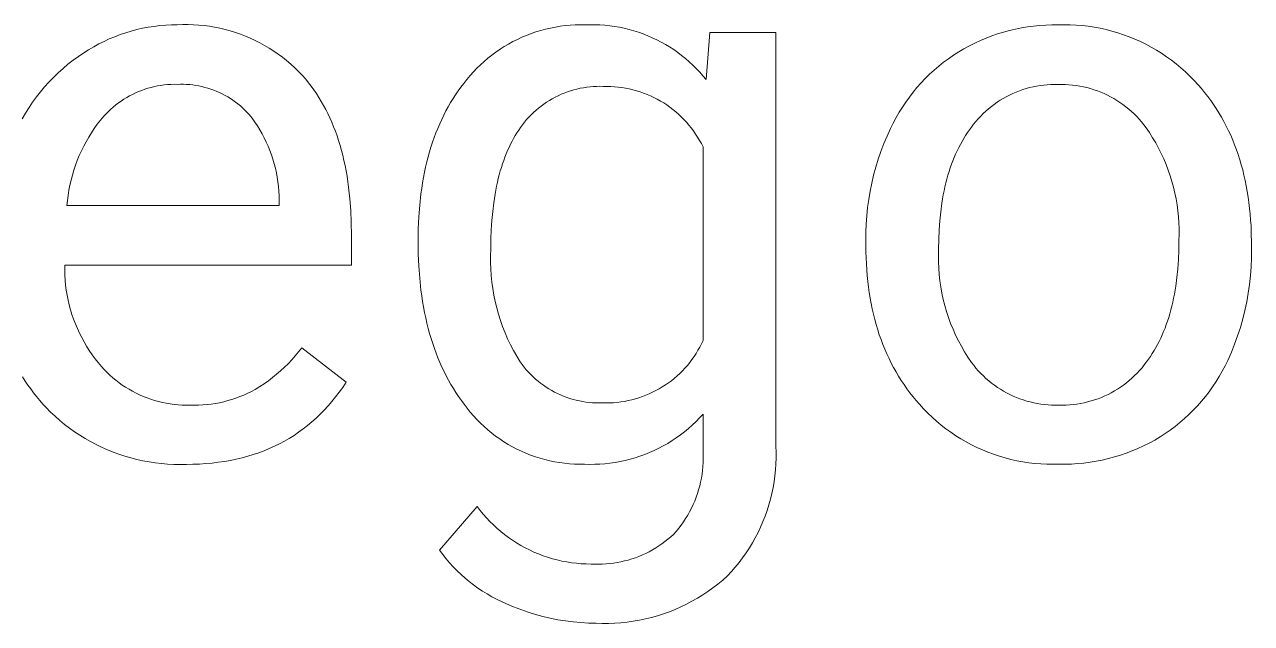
# Model space of a CAD drawing. Header units: millimetres. Extents: x 1287 to 5317, y -239 to 2577.
# Drawn here: x 4218.2 to 4300.4, y 68.2 to 108.3 of the extents above; entities that cross this region are included whole.
import ezdxf

# ---------------------------------------------------------------- set-up
doc = ezdxf.new("R2010")
doc.units = ezdxf.units.MM
doc.header["$MEASUREMENT"] = 0
doc.layers.add('Domyślny', color=7, linetype='Continuous', true_color=0x000000)

msp = doc.modelspace()

# ---------------------------------------------------------------- linework, layer by layer
at = {"layer": 'Domyślny', "color": 18, "lineweight": 15, "true_color": 0x000000}
for p, q in [((4224.627, 107.584), (4224.997, 107.709)), ((4224.997, 107.709), (4225.371, 107.821)), ((4225.371, 107.821), (4225.749, 107.92)), ((4225.749, 107.92), (4226.129, 108.006)), ((4226.129, 108.006), (4226.513, 108.079)), ((4226.513, 108.079), (4226.899, 108.139)), ((4226.899, 108.139), (4227.286, 108.185)), ((4227.286, 108.185), (4227.676, 108.218)), ((4227.676, 108.218), (4228.065, 108.237)), ((4228.065, 108.237), (4228.456, 108.243)), ((4228.456, 108.243), (4228.814, 108.257)), ((4228.814, 108.257), (4229.172, 108.258)), ((4229.172, 108.258), (4229.531, 108.248)), ((4229.531, 108.248), (4229.888, 108.225)), ((4229.888, 108.225), (4230.245, 108.19)), ((4230.245, 108.19), (4230.6, 108.144)), ((4230.6, 108.144), (4230.954, 108.085)), ((4230.954, 108.085), (4231.305, 108.014)), ((4231.305, 108.014), (4231.654, 107.932)), ((4231.654, 107.932), (4232, 107.837)), ((4232, 107.837), (4232.342, 107.732)), ((4232.342, 107.732), (4232.681, 107.614)), ((4251.845, 107.535), (4252.158, 107.654)), ((4252.158, 107.654), (4252.475, 107.763)), ((4252.475, 107.763), (4252.795, 107.861)), ((4252.795, 107.861), (4253.118, 107.947)), ((4253.118, 107.947), (4253.445, 108.023)), ((4253.445, 108.023), (4253.773, 108.088)), ((4253.773, 108.088), (4254.104, 108.141)), ((4254.104, 108.141), (4254.436, 108.184)), ((4254.436, 108.184), (4254.769, 108.214)), ((4254.769, 108.214), (4255.104, 108.234)), ((4255.104, 108.234), (4255.439, 108.242)), ((4255.439, 108.242), (4255.773, 108.239)), ((4255.773, 108.239), (4256.103, 108.249)), ((4256.103, 108.249), (4256.432, 108.248)), ((4256.432, 108.248), (4256.761, 108.235)), ((4256.761, 108.235), (4257.09, 108.212)), ((4257.09, 108.212), (4257.417, 108.177)), ((4257.417, 108.177), (4257.743, 108.132)), ((4257.743, 108.132), (4258.068, 108.075)), ((4258.068, 108.075), (4258.39, 108.008)), ((4258.39, 108.008), (4258.71, 107.93)), ((4258.71, 107.93), (4259.027, 107.841)), ((4259.027, 107.841), (4259.341, 107.741)), ((4259.341, 107.741), (4259.651, 107.631)), ((4263.866, 104.575), (4264.108, 107.716)), ((4264.108, 107.716), (4268.536, 107.716)), ((4268.536, 107.716), (4268.536, 80.042)), ((4283.389, 107.632), (4283.782, 107.753)), ((4283.782, 107.753), (4284.179, 107.861)), ((4284.179, 107.861), (4284.579, 107.956)), ((4284.579, 107.956), (4284.983, 108.037)), ((4284.983, 108.037), (4285.388, 108.105)), ((4285.388, 108.105), (4285.796, 108.159)), ((4285.796, 108.159), (4286.205, 108.2)), ((4286.205, 108.2), (4286.616, 108.227)), ((4286.616, 108.227), (4287.027, 108.24)), ((4287.027, 108.24), (4287.438, 108.239)), ((4287.438, 108.239), (4287.843, 108.247)), ((4287.843, 108.247), (4288.249, 108.241)), ((4288.249, 108.241), (4288.654, 108.222)), ((4288.654, 108.222), (4289.058, 108.189)), ((4289.058, 108.189), (4289.46, 108.142)), ((4289.46, 108.142), (4289.861, 108.082)), ((4289.861, 108.082), (4290.26, 108.008)), ((4290.26, 108.008), (4290.656, 107.92)), ((4290.656, 107.92), (4291.049, 107.819)), ((4291.049, 107.819), (4291.438, 107.705)), ((4291.438, 107.705), (4291.822, 107.578)), ((4222.854, 106.772), (4223.197, 106.959)), ((4223.197, 106.959), (4223.546, 107.133)), ((4223.546, 107.133), (4223.901, 107.296)), ((4223.901, 107.296), (4224.262, 107.446)), ((4224.262, 107.446), (4224.627, 107.584)), ((4232.681, 107.614), (4233.015, 107.485)), ((4233.015, 107.485), (4233.345, 107.345)), ((4233.345, 107.345), (4233.67, 107.194)), ((4233.67, 107.194), (4233.99, 107.032)), ((4233.99, 107.032), (4234.304, 106.86)), ((4234.304, 106.86), (4234.612, 106.676)), ((4250.351, 106.784), (4250.639, 106.954)), ((4250.639, 106.954), (4250.933, 107.114)), ((4250.933, 107.114), (4251.232, 107.265)), ((4251.232, 107.265), (4251.536, 107.405)), ((4251.536, 107.405), (4251.845, 107.535)), ((4259.651, 107.631), (4259.958, 107.51)), ((4259.958, 107.51), (4260.26, 107.38)), ((4260.26, 107.38), (4260.558, 107.239)), ((4260.558, 107.239), (4260.851, 107.088)), ((4260.851, 107.088), (4261.138, 106.927)), ((4261.138, 106.927), (4261.42, 106.757)), ((4281.136, 106.636), (4281.497, 106.833)), ((4281.497, 106.833), (4281.864, 107.018)), ((4281.864, 107.018), (4282.237, 107.191)), ((4282.237, 107.191), (4282.616, 107.35)), ((4282.616, 107.35), (4283, 107.498)), ((4283, 107.498), (4283.389, 107.632)), ((4291.822, 107.578), (4292.203, 107.437)), ((4292.203, 107.437), (4292.578, 107.284)), ((4292.578, 107.284), (4292.948, 107.119)), ((4292.948, 107.119), (4293.312, 106.94)), ((4293.312, 106.94), (4293.67, 106.75)), ((4221.476, 105.865), (4221.828, 106.121)), ((4221.828, 106.121), (4222.188, 106.364)), ((4222.188, 106.364), (4222.518, 106.574)), ((4222.518, 106.574), (4222.854, 106.772)), ((4234.612, 106.676), (4234.914, 106.483)), ((4234.914, 106.483), (4235.209, 106.279)), ((4235.209, 106.279), (4235.497, 106.066)), ((4235.497, 106.066), (4235.777, 105.843)), ((4249.005, 105.79), (4249.261, 106.007)), ((4249.261, 106.007), (4249.523, 106.215)), ((4249.523, 106.215), (4249.793, 106.414)), ((4249.793, 106.414), (4250.069, 106.603)), ((4250.069, 106.603), (4250.351, 106.784)), ((4261.42, 106.757), (4261.696, 106.578)), ((4261.696, 106.578), (4261.966, 106.389)), ((4261.966, 106.389), (4262.229, 106.191)), ((4262.229, 106.191), (4262.486, 105.985)), ((4280.1, 105.974), (4280.437, 106.206)), ((4280.437, 106.206), (4280.781, 106.427)), ((4280.781, 106.427), (4281.136, 106.636)), ((4293.67, 106.75), (4294.022, 106.547)), ((4294.022, 106.547), (4294.366, 106.333)), ((4294.366, 106.333), (4294.702, 106.107)), ((4294.702, 106.107), (4295.031, 105.87)), ((4220.477, 105.027), (4220.8, 105.318)), ((4220.8, 105.318), (4221.134, 105.598)), ((4221.134, 105.598), (4221.476, 105.865)), ((4235.777, 105.843), (4236.05, 105.61)), ((4236.05, 105.61), (4236.315, 105.369)), ((4236.315, 105.369), (4236.572, 105.119)), ((4248.285, 105.09), (4248.517, 105.332)), ((4248.517, 105.332), (4248.757, 105.565)), ((4248.757, 105.565), (4249.005, 105.79)), ((4262.486, 105.985), (4262.735, 105.77)), ((4262.735, 105.77), (4262.977, 105.546)), ((4262.977, 105.546), (4263.212, 105.315)), ((4263.212, 105.315), (4263.438, 105.076)), ((4278.837, 104.933), (4279.139, 105.209)), ((4279.139, 105.209), (4279.451, 105.475)), ((4279.451, 105.475), (4279.771, 105.73)), ((4279.771, 105.73), (4280.1, 105.974)), ((4295.031, 105.87), (4295.352, 105.622)), ((4295.352, 105.622), (4295.664, 105.363)), ((4295.664, 105.363), (4295.967, 105.094)), ((4219.571, 104.09), (4219.862, 104.413)), ((4219.862, 104.413), (4220.164, 104.725)), ((4220.164, 104.725), (4220.477, 105.027)), ((4236.572, 105.119), (4236.819, 104.86)), ((4236.819, 104.86), (4237.058, 104.593)), ((4237.058, 104.593), (4237.247, 104.362)), ((4237.247, 104.362), (4237.429, 104.125)), ((4247.641, 104.32), (4247.847, 104.584)), ((4247.847, 104.584), (4248.062, 104.841)), ((4248.062, 104.841), (4248.285, 105.09)), ((4263.438, 105.076), (4263.656, 104.829)), ((4263.656, 104.829), (4263.866, 104.575)), ((4277.99, 104.044), (4278.262, 104.35)), ((4278.262, 104.35), (4278.545, 104.646)), ((4278.545, 104.646), (4278.837, 104.933)), ((4295.967, 105.094), (4296.261, 104.814)), ((4296.261, 104.814), (4296.545, 104.525)), ((4296.545, 104.525), (4296.819, 104.226)), ((4219.023, 103.415), (4219.291, 103.757)), ((4219.291, 103.757), (4219.571, 104.09)), ((4225.46, 103.586), (4225.263, 103.484)), ((4225.66, 103.681), (4225.46, 103.586)), ((4225.863, 103.769), (4225.66, 103.681)), ((4226.069, 103.85), (4225.863, 103.769)), ((4226.278, 103.924), (4226.069, 103.85)), ((4226.489, 103.99), (4226.278, 103.924)), ((4226.702, 104.05), (4226.489, 103.99)), ((4226.917, 104.102), (4226.702, 104.05)), ((4227.134, 104.147), (4226.917, 104.102)), ((4227.353, 104.184), (4227.134, 104.147)), ((4227.572, 104.214), (4227.353, 104.184)), ((4227.792, 104.236), (4227.572, 104.214)), ((4228.013, 104.251), (4227.792, 104.236)), ((4228.234, 104.258), (4228.013, 104.251)), ((4228.456, 104.257), (4228.234, 104.258)), ((4228.663, 104.263), (4228.456, 104.257)), ((4228.871, 104.261), (4228.663, 104.263)), ((4229.079, 104.253), (4228.871, 104.261)), ((4229.286, 104.237), (4229.079, 104.253)), ((4229.492, 104.215), (4229.286, 104.237)), ((4229.698, 104.185), (4229.492, 104.215)), ((4229.903, 104.149), (4229.698, 104.185)), ((4230.106, 104.105), (4229.903, 104.149)), ((4230.307, 104.055), (4230.106, 104.105)), ((4230.507, 103.998), (4230.307, 104.055)), ((4230.704, 103.934), (4230.507, 103.998)), ((4230.9, 103.863), (4230.704, 103.934)), ((4231.093, 103.786), (4230.9, 103.863)), ((4231.283, 103.702), (4231.093, 103.786)), ((4231.47, 103.612), (4231.283, 103.702)), ((4231.654, 103.515), (4231.47, 103.612)), ((4237.429, 104.125), (4237.605, 103.882)), ((4237.605, 103.882), (4237.776, 103.633)), ((4237.776, 103.633), (4237.94, 103.378)), ((4246.923, 103.301), (4247.094, 103.564)), ((4247.094, 103.564), (4247.27, 103.821)), ((4247.27, 103.821), (4247.452, 104.074)), ((4247.452, 104.074), (4247.641, 104.32)), ((4254.162, 103.59), (4253.96, 103.498)), ((4254.368, 103.675), (4254.162, 103.59)), ((4254.576, 103.752), (4254.368, 103.675)), ((4254.787, 103.823), (4254.576, 103.752)), ((4255.001, 103.886), (4254.787, 103.823)), ((4255.216, 103.942), (4255.001, 103.886)), ((4255.433, 103.991), (4255.216, 103.942)), ((4255.652, 104.032), (4255.433, 103.991)), ((4255.872, 104.066), (4255.652, 104.032)), ((4256.092, 104.092), (4255.872, 104.066)), ((4256.314, 104.11), (4256.092, 104.092)), ((4256.536, 104.121), (4256.314, 104.11)), ((4256.759, 104.124), (4256.536, 104.121)), ((4256.981, 104.119), (4256.759, 104.124)), ((4257.232, 104.122), (4256.981, 104.119)), ((4257.482, 104.116), (4257.232, 104.122)), ((4257.732, 104.101), (4257.482, 104.116)), ((4257.981, 104.078), (4257.732, 104.101)), ((4258.229, 104.046), (4257.981, 104.078)), ((4258.476, 104.005), (4258.229, 104.046)), ((4258.722, 103.956), (4258.476, 104.005)), ((4258.965, 103.898), (4258.722, 103.956)), ((4259.207, 103.832), (4258.965, 103.898)), ((4259.446, 103.758), (4259.207, 103.832)), ((4259.682, 103.675), (4259.446, 103.758)), ((4259.916, 103.584), (4259.682, 103.675)), ((4260.145, 103.485), (4259.916, 103.584)), ((4277.478, 103.405), (4277.728, 103.729)), ((4277.728, 103.729), (4277.99, 104.044)), ((4284.186, 103.541), (4283.972, 103.431)), ((4284.403, 103.643), (4284.186, 103.541)), ((4284.624, 103.738), (4284.403, 103.643)), ((4284.847, 103.825), (4284.624, 103.738)), ((4285.074, 103.904), (4284.847, 103.825)), ((4285.303, 103.976), (4285.074, 103.904)), ((4285.535, 104.039), (4285.303, 103.976)), ((4285.768, 104.095), (4285.535, 104.039)), ((4286.004, 104.142), (4285.768, 104.095)), ((4286.241, 104.181), (4286.004, 104.142)), ((4286.479, 104.212), (4286.241, 104.181)), ((4286.718, 104.235), (4286.479, 104.212)), ((4286.958, 104.249), (4286.718, 104.235)), ((4287.198, 104.255), (4286.958, 104.249)), ((4287.438, 104.253), (4287.198, 104.255)), ((4287.682, 104.255), (4287.438, 104.253)), ((4287.926, 104.249), (4287.682, 104.255)), ((4288.169, 104.235), (4287.926, 104.249)), ((4288.412, 104.212), (4288.169, 104.235)), ((4288.654, 104.18), (4288.412, 104.212)), ((4288.895, 104.141), (4288.654, 104.18)), ((4289.134, 104.093), (4288.895, 104.141)), ((4289.371, 104.037), (4289.134, 104.093)), ((4289.606, 103.972), (4289.371, 104.037)), ((4289.839, 103.9), (4289.606, 103.972)), ((4290.069, 103.819), (4289.839, 103.9)), ((4290.297, 103.731), (4290.069, 103.819)), ((4290.521, 103.635), (4290.297, 103.731)), ((4290.741, 103.531), (4290.521, 103.635)), ((4290.958, 103.419), (4290.741, 103.531)), ((4296.819, 104.226), (4297.039, 103.973)), ((4297.039, 103.973), (4297.253, 103.715)), ((4297.253, 103.715), (4297.459, 103.452)), ((4218.524, 102.703), (4218.767, 103.063)), ((4218.767, 103.063), (4219.023, 103.415)), ((4224.167, 102.738), (4224, 102.593)), ((4224.338, 102.878), (4224.167, 102.738)), ((4224.515, 103.012), (4224.338, 102.878)), ((4224.696, 103.14), (4224.515, 103.012)), ((4224.881, 103.261), (4224.696, 103.14)), ((4225.07, 103.376), (4224.881, 103.261)), ((4225.263, 103.484), (4225.07, 103.376)), ((4231.834, 103.412), (4231.654, 103.515)), ((4232.011, 103.304), (4231.834, 103.412)), ((4232.184, 103.189), (4232.011, 103.304)), ((4232.354, 103.068), (4232.184, 103.189)), ((4232.519, 102.942), (4232.354, 103.068)), ((4232.679, 102.81), (4232.519, 102.942)), ((4232.835, 102.673), (4232.679, 102.81)), ((4237.94, 103.378), (4238.098, 103.117)), ((4238.098, 103.117), (4238.251, 102.85)), ((4238.251, 102.85), (4238.397, 102.576)), ((4246.448, 102.481), (4246.601, 102.76)), ((4246.601, 102.76), (4246.759, 103.033)), ((4246.759, 103.033), (4246.923, 103.301)), ((4252.821, 102.805), (4252.647, 102.667)), ((4253.001, 102.936), (4252.821, 102.805)), ((4253.185, 103.062), (4253.001, 102.936)), ((4253.373, 103.181), (4253.185, 103.062)), ((4253.565, 103.293), (4253.373, 103.181)), ((4253.76, 103.399), (4253.565, 103.293)), ((4253.96, 103.498), (4253.76, 103.399)), ((4260.372, 103.379), (4260.145, 103.485)), ((4260.594, 103.264), (4260.372, 103.379)), ((4260.813, 103.142), (4260.594, 103.264)), ((4261.027, 103.012), (4260.813, 103.142)), ((4261.236, 102.875), (4261.027, 103.012)), ((4261.441, 102.73), (4261.236, 102.875)), ((4261.64, 102.579), (4261.441, 102.73)), ((4276.794, 102.385), (4277.01, 102.733)), ((4277.01, 102.733), (4277.238, 103.073)), ((4277.238, 103.073), (4277.478, 103.405)), ((4282.969, 102.774), (4282.782, 102.623)), ((4283.16, 102.919), (4282.969, 102.774)), ((4283.356, 103.058), (4283.16, 102.919)), ((4283.557, 103.189), (4283.356, 103.058)), ((4283.763, 103.313), (4283.557, 103.189)), ((4283.972, 103.431), (4283.763, 103.313)), ((4291.171, 103.3), (4290.958, 103.419)), ((4291.38, 103.174), (4291.171, 103.3)), ((4291.584, 103.041), (4291.38, 103.174)), ((4291.784, 102.901), (4291.584, 103.041)), ((4291.978, 102.754), (4291.784, 102.901)), ((4292.168, 102.6), (4291.978, 102.754)), ((4297.459, 103.452), (4297.658, 103.183)), ((4297.658, 103.183), (4297.85, 102.909)), ((4297.85, 102.909), (4298.035, 102.63)), ((4218.075, 101.958), (4218.293, 102.334)), ((4218.293, 102.334), (4218.524, 102.703)), ((4223.53, 102.123), (4223.31, 101.856)), ((4223.682, 102.285), (4223.53, 102.123)), ((4223.838, 102.442), (4223.682, 102.285)), ((4224, 102.593), (4223.838, 102.442)), ((4232.986, 102.531), (4232.835, 102.673)), ((4233.133, 102.383), (4232.986, 102.531)), ((4233.274, 102.231), (4233.133, 102.383)), ((4233.462, 101.985), (4233.274, 102.231)), ((4233.642, 101.734), (4233.462, 101.985)), ((4238.397, 102.576), (4238.538, 102.297)), ((4238.538, 102.297), (4238.672, 102.011)), ((4238.672, 102.011), (4238.801, 101.72)), ((4246.027, 101.612), (4246.161, 101.907)), ((4246.161, 101.907), (4246.302, 102.196)), ((4246.302, 102.196), (4246.448, 102.481)), ((4251.849, 101.894), (4251.706, 101.723)), ((4251.998, 102.059), (4251.849, 101.894)), ((4252.152, 102.219), (4251.998, 102.059)), ((4252.312, 102.374), (4252.152, 102.219)), ((4252.477, 102.524), (4252.312, 102.374)), ((4252.647, 102.667), (4252.477, 102.524)), ((4261.834, 102.421), (4261.64, 102.579)), ((4262.023, 102.256), (4261.834, 102.421)), ((4262.205, 102.085), (4262.023, 102.256)), ((4262.382, 101.907), (4262.205, 102.085)), ((4262.552, 101.723), (4262.382, 101.907)), ((4276.398, 101.669), (4276.59, 102.03)), ((4276.59, 102.03), (4276.794, 102.385)), ((4282.093, 101.955), (4281.936, 101.773)), ((4282.257, 102.13), (4282.093, 101.955)), ((4282.426, 102.301), (4282.257, 102.13)), ((4282.601, 102.465), (4282.426, 102.301)), ((4282.782, 102.623), (4282.601, 102.465)), ((4292.352, 102.44), (4292.168, 102.6)), ((4292.53, 102.273), (4292.352, 102.44)), ((4292.702, 102.101), (4292.53, 102.273)), ((4292.869, 101.922), (4292.702, 102.101)), ((4293.029, 101.738), (4292.869, 101.922)), ((4298.035, 102.63), (4298.214, 102.345)), ((4298.214, 102.345), (4298.385, 102.055)), ((4298.385, 102.055), (4298.549, 101.76)), ((4222.897, 101.3), (4222.704, 101.012)), ((4223.099, 101.581), (4222.897, 101.3)), ((4223.31, 101.856), (4223.099, 101.581)), ((4233.814, 101.477), (4233.642, 101.734)), ((4233.977, 101.214), (4233.814, 101.477)), ((4234.13, 100.945), (4233.977, 101.214)), ((4238.801, 101.72), (4238.923, 101.422)), ((4238.923, 101.422), (4239.04, 101.118)), ((4239.04, 101.118), (4239.15, 100.808)), ((4245.776, 101.006), (4245.898, 101.312)), ((4245.898, 101.312), (4246.027, 101.612)), ((4251.317, 101.194), (4251.2, 101.015)), ((4251.439, 101.368), (4251.317, 101.194)), ((4251.569, 101.548), (4251.439, 101.368)), ((4251.706, 101.723), (4251.569, 101.548)), ((4262.716, 101.534), (4262.552, 101.723)), ((4262.873, 101.339), (4262.716, 101.534)), ((4263.023, 101.139), (4262.873, 101.339)), ((4263.166, 100.933), (4263.023, 101.139)), ((4275.987, 100.798), (4276.218, 101.301)), ((4276.218, 101.301), (4276.398, 101.669)), ((4281.505, 101.214), (4281.374, 101.028)), ((4281.64, 101.395), (4281.505, 101.214)), ((4281.785, 101.586), (4281.64, 101.395)), ((4281.936, 101.773), (4281.785, 101.586)), ((4293.183, 101.549), (4293.029, 101.738)), ((4293.33, 101.354), (4293.183, 101.549)), ((4293.556, 101.023), (4293.33, 101.354)), ((4298.549, 101.76), (4298.705, 101.46)), ((4298.705, 101.46), (4298.855, 101.155)), ((4298.855, 101.155), (4298.998, 100.845)), ((4222.348, 100.418), (4222.185, 100.112)), ((4222.521, 100.718), (4222.348, 100.418)), ((4222.704, 101.012), (4222.521, 100.718)), ((4234.275, 100.672), (4234.13, 100.945)), ((4234.411, 100.394), (4234.275, 100.672)), ((4234.537, 100.112), (4234.411, 100.394)), ((4239.15, 100.808), (4239.255, 100.491)), ((4239.255, 100.491), (4239.353, 100.169)), ((4245.444, 100.057), (4245.549, 100.379)), ((4245.549, 100.379), (4245.659, 100.695)), ((4245.659, 100.695), (4245.776, 101.006)), ((4250.767, 100.246), (4250.668, 100.041)), ((4250.869, 100.446), (4250.767, 100.246)), ((4250.976, 100.641), (4250.869, 100.446)), ((4251.086, 100.831), (4250.976, 100.641)), ((4251.2, 101.015), (4251.086, 100.831)), ((4263.302, 100.723), (4263.166, 100.933)), ((4263.43, 100.508), (4263.302, 100.723)), ((4263.551, 100.289), (4263.43, 100.508)), ((4263.665, 100.066), (4263.551, 100.289)), ((4275.573, 99.771), (4275.771, 100.288)), ((4275.771, 100.288), (4275.987, 100.798)), ((4281.008, 100.441), (4280.894, 100.236)), ((4281.126, 100.642), (4281.008, 100.441)), ((4281.248, 100.837), (4281.126, 100.642)), ((4281.374, 101.028), (4281.248, 100.837)), ((4293.771, 100.685), (4293.556, 101.023)), ((4293.974, 100.34), (4293.771, 100.685)), ((4294.166, 99.988), (4293.974, 100.34)), ((4298.998, 100.845), (4299.134, 100.529)), ((4299.134, 100.529), (4299.263, 100.208)), ((4221.889, 99.486), (4221.757, 99.166)), ((4222.032, 99.802), (4221.889, 99.486)), ((4222.185, 100.112), (4222.032, 99.802)), ((4234.653, 99.825), (4234.537, 100.112)), ((4234.76, 99.535), (4234.653, 99.825)), ((4234.857, 99.241), (4234.76, 99.535)), ((4239.353, 100.169), (4239.446, 99.84)), ((4239.446, 99.84), (4239.533, 99.506)), ((4239.533, 99.506), (4239.613, 99.164)), ((4245.253, 99.398), (4245.346, 99.73)), ((4245.346, 99.73), (4245.444, 100.057)), ((4250.482, 99.615), (4250.395, 99.394)), ((4250.573, 99.831), (4250.482, 99.615)), ((4250.668, 100.041), (4250.573, 99.831)), ((4263.665, 87.115), (4263.665, 100.066)), ((4275.393, 99.248), (4275.573, 99.771)), ((4280.578, 99.592), (4280.482, 99.368)), ((4280.679, 99.812), (4280.578, 99.592)), ((4280.784, 100.026), (4280.679, 99.812)), ((4280.894, 100.236), (4280.784, 100.026)), ((4294.346, 99.63), (4294.166, 99.988)), ((4294.514, 99.266), (4294.346, 99.63)), ((4299.263, 100.208), (4299.385, 99.882)), ((4299.385, 99.882), (4299.5, 99.551)), ((4299.5, 99.551), (4299.608, 99.215)), ((4221.635, 98.841), (4221.525, 98.513)), ((4221.757, 99.166), (4221.635, 98.841)), ((4234.944, 98.945), (4234.857, 99.241)), ((4235.021, 98.645), (4234.944, 98.945)), ((4235.088, 98.343), (4235.021, 98.645)), ((4239.613, 99.164), (4239.688, 98.817)), ((4239.688, 98.817), (4239.757, 98.464)), ((4245.011, 98.369), (4245.086, 98.717)), ((4245.086, 98.717), (4245.166, 99.06)), ((4245.166, 99.06), (4245.253, 99.398)), ((4250.156, 98.7), (4250.085, 98.458)), ((4250.232, 98.936), (4250.156, 98.7)), ((4250.312, 99.168), (4250.232, 98.936)), ((4250.395, 99.394), (4250.312, 99.168)), ((4275.084, 98.184), (4275.229, 98.719)), ((4275.229, 98.719), (4275.393, 99.248)), ((4280.217, 98.667), (4280.138, 98.423)), ((4280.301, 98.905), (4280.217, 98.667)), ((4280.389, 99.139), (4280.301, 98.905)), ((4280.482, 99.368), (4280.389, 99.139)), ((4294.67, 98.897), (4294.514, 99.266)), ((4294.814, 98.523), (4294.67, 98.897)), ((4299.608, 99.215), (4299.708, 98.873)), ((4299.708, 98.873), (4299.802, 98.527)), ((4221.336, 97.846), (4221.259, 97.508)), ((4221.425, 98.181), (4221.336, 97.846)), ((4221.525, 98.513), (4221.425, 98.181)), ((4235.145, 98.039), (4235.088, 98.343)), ((4235.191, 97.733), (4235.145, 98.039)), ((4239.757, 98.464), (4239.82, 98.104)), ((4239.82, 98.104), (4239.876, 97.738)), ((4244.879, 97.656), (4244.942, 98.015)), ((4244.942, 98.015), (4245.011, 98.369)), ((4249.952, 97.959), (4249.892, 97.702)), ((4250.016, 98.211), (4249.952, 97.959)), ((4250.085, 98.458), (4250.016, 98.211)), ((4274.956, 97.646), (4275.084, 98.184)), ((4279.991, 97.922), (4279.924, 97.664)), ((4280.062, 98.175), (4279.991, 97.922)), ((4280.138, 98.423), (4280.062, 98.175)), ((4294.945, 98.144), (4294.814, 98.523)), ((4295.064, 97.761), (4294.945, 98.144)), ((4299.802, 98.527), (4299.889, 98.175)), ((4299.889, 98.175), (4299.969, 97.818)), ((4299.969, 97.818), (4300.042, 97.456)), ((4221.192, 97.168), (4221.137, 96.826)), ((4221.259, 97.508), (4221.192, 97.168)), ((4235.227, 97.426), (4235.191, 97.733)), ((4235.253, 97.118), (4235.227, 97.426)), ((4235.268, 96.809), (4235.253, 97.118)), ((4239.876, 97.738), (4239.927, 97.366)), ((4239.927, 97.366), (4240.011, 96.604)), ((4244.772, 96.922), (4244.823, 97.292)), ((4244.823, 97.292), (4244.879, 97.656)), ((4249.835, 97.439), (4249.734, 96.898)), ((4249.892, 97.702), (4249.835, 97.439)), ((4274.754, 96.557), (4274.846, 97.103)), ((4274.846, 97.103), (4274.956, 97.646)), ((4279.804, 97.134), (4279.75, 96.862)), ((4279.862, 97.402), (4279.804, 97.134)), ((4279.924, 97.664), (4279.862, 97.402)), ((4295.169, 97.374), (4295.064, 97.761)), ((4295.262, 96.984), (4295.169, 97.374)), ((4295.342, 96.592), (4295.262, 96.984)), ((4300.042, 97.456), (4300.108, 97.089)), ((4300.108, 97.089), (4300.167, 96.717)), ((4221.093, 96.483), (4221.061, 96.138)), ((4221.061, 96.138), (4235.274, 96.138)), ((4221.137, 96.826), (4221.093, 96.483)), ((4235.274, 96.5), (4235.268, 96.809)), ((4235.274, 96.138), (4235.274, 96.5)), ((4240.011, 96.604), (4240.071, 95.816)), ((4244.628, 95.39), (4244.688, 96.167)), ((4244.688, 96.167), (4244.772, 96.922)), ((4249.648, 96.337), (4249.578, 95.755)), ((4249.734, 96.898), (4249.648, 96.337)), ((4274.68, 96.009), (4274.754, 96.557)), ((4279.655, 96.303), (4279.577, 95.725)), ((4279.7, 96.585), (4279.655, 96.303)), ((4279.75, 96.862), (4279.7, 96.585)), ((4295.409, 96.196), (4295.342, 96.592)), ((4295.462, 95.799), (4295.409, 96.196)), ((4300.167, 96.717), (4300.219, 96.34)), ((4300.219, 96.34), (4300.264, 95.957)), ((4240.071, 95.816), (4240.106, 95.003)), ((4244.593, 94.591), (4244.628, 95.39)), ((4249.578, 95.755), (4249.523, 95.152)), ((4274.587, 94.905), (4274.624, 95.458)), ((4274.624, 95.458), (4274.68, 96.009)), ((4279.577, 95.725), (4279.517, 95.128)), ((4295.502, 95.4), (4295.462, 95.799)), ((4295.529, 95.001), (4295.502, 95.4)), ((4300.264, 95.957), (4300.302, 95.57)), ((4300.302, 95.57), (4300.333, 95.177)), ((4240.106, 95.003), (4240.118, 94.165)), ((4244.581, 93.772), (4244.593, 94.591)), ((4249.484, 94.529), (4249.46, 93.886)), ((4249.523, 95.152), (4249.484, 94.529)), ((4274.568, 94.352), (4274.587, 94.905)), ((4279.474, 94.512), (4279.448, 93.876)), ((4279.517, 95.128), (4279.474, 94.512)), ((4295.543, 94.6), (4295.529, 95.001)), ((4295.544, 94.199), (4295.543, 94.6)), ((4300.333, 95.177), (4300.358, 94.78)), ((4300.358, 94.78), (4300.375, 94.377)), ((4240.118, 94.165), (4240.118, 92.152)), ((4244.593, 92.918), (4244.581, 93.772)), ((4249.46, 93.886), (4249.452, 93.221)), ((4274.568, 93.799), (4274.568, 94.352)), ((4274.568, 93.463), (4274.568, 93.799)), ((4279.448, 93.876), (4279.439, 93.221)), ((4295.522, 93.154), (4295.531, 93.799)), ((4295.531, 93.799), (4295.544, 94.199)), ((4300.375, 94.377), (4300.389, 93.557)), ((4244.629, 92.086), (4244.593, 92.918)), ((4249.452, 93.221), (4249.436, 92.782)), ((4274.571, 93.052), (4274.568, 93.463)), ((4274.582, 92.646), (4274.571, 93.052)), ((4279.439, 93.221), (4279.426, 92.799)), ((4295.497, 92.527), (4295.522, 93.154)), ((4300.389, 93.221), (4300.387, 92.632)), ((4300.389, 93.557), (4300.389, 93.221)), ((4220.913, 92.152), (4220.912, 91.817)), ((4240.118, 92.152), (4220.913, 92.152)), ((4244.69, 91.278), (4244.629, 92.086)), ((4249.436, 92.782), (4249.434, 92.342)), ((4249.434, 92.342), (4249.448, 91.902)), ((4274.599, 92.245), (4274.582, 92.646)), ((4274.624, 91.849), (4274.599, 92.245)), ((4279.426, 92.799), (4279.428, 92.377)), ((4279.428, 92.377), (4279.444, 91.954)), ((4295.455, 91.919), (4295.497, 92.527)), ((4300.365, 92.043), (4300.323, 91.454)), ((4300.387, 92.632), (4300.365, 92.043)), ((4220.912, 91.817), (4220.922, 91.482)), ((4220.922, 91.482), (4220.944, 91.147)), ((4244.774, 90.493), (4244.69, 91.278)), ((4249.448, 91.902), (4249.477, 91.463)), ((4249.477, 91.463), (4249.52, 91.026)), ((4274.656, 91.458), (4274.624, 91.849)), ((4274.695, 91.073), (4274.656, 91.458)), ((4279.444, 91.954), (4279.475, 91.533)), ((4279.475, 91.533), (4279.521, 91.113)), ((4295.321, 90.758), (4295.397, 91.33)), ((4295.397, 91.33), (4295.455, 91.919)), ((4300.323, 91.454), (4300.261, 90.868)), ((4220.944, 91.147), (4220.976, 90.814)), ((4220.976, 90.814), (4221.019, 90.481)), ((4221.019, 90.481), (4221.074, 90.151)), ((4244.826, 90.109), (4244.774, 90.493)), ((4249.52, 91.026), (4249.579, 90.59)), ((4249.579, 90.59), (4249.653, 90.156)), ((4274.741, 90.692), (4274.695, 91.073)), ((4274.793, 90.317), (4274.741, 90.692)), ((4279.521, 91.113), (4279.581, 90.695)), ((4279.581, 90.695), (4279.656, 90.279)), ((4295.228, 90.206), (4295.277, 90.48)), ((4295.277, 90.48), (4295.321, 90.758)), ((4300.261, 90.868), (4300.178, 90.284)), ((4221.074, 90.151), (4221.14, 89.822)), ((4221.14, 89.822), (4221.216, 89.496)), ((4244.883, 89.73), (4244.826, 90.109)), ((4244.946, 89.358), (4244.883, 89.73)), ((4249.653, 90.156), (4249.741, 89.725)), ((4249.741, 89.725), (4249.845, 89.298)), ((4274.853, 89.947), (4274.793, 90.317)), ((4274.92, 89.582), (4274.853, 89.947)), ((4274.994, 89.223), (4274.92, 89.582)), ((4279.656, 90.279), (4279.746, 89.866)), ((4279.746, 89.866), (4279.849, 89.456)), ((4295.058, 89.411), (4295.119, 89.671)), ((4295.119, 89.671), (4295.176, 89.936)), ((4295.176, 89.936), (4295.228, 90.206)), ((4300.075, 89.704), (4299.952, 89.127)), ((4300.178, 90.284), (4300.075, 89.704)), ((4221.216, 89.496), (4221.304, 89.172)), ((4221.304, 89.172), (4221.402, 88.852)), ((4221.402, 88.852), (4221.511, 88.535)), ((4245.016, 88.991), (4244.946, 89.358)), ((4245.091, 88.629), (4245.016, 88.991)), ((4249.845, 89.298), (4249.962, 88.874)), ((4249.962, 88.874), (4250.095, 88.454)), ((4275.075, 88.868), (4274.994, 89.223)), ((4275.163, 88.519), (4275.075, 88.868)), ((4279.849, 89.456), (4279.967, 89.05)), ((4279.967, 89.05), (4280.099, 88.649)), ((4294.848, 88.657), (4294.922, 88.904)), ((4294.922, 88.904), (4294.992, 89.155)), ((4294.992, 89.155), (4295.058, 89.411)), ((4299.952, 89.127), (4299.809, 88.555)), ((4221.511, 88.535), (4221.63, 88.222)), ((4221.63, 88.222), (4221.76, 87.913)), ((4245.173, 88.274), (4245.091, 88.629)), ((4245.26, 87.924), (4245.173, 88.274)), ((4245.354, 87.58), (4245.26, 87.924)), ((4250.095, 88.454), (4250.242, 88.04)), ((4250.242, 88.04), (4250.402, 87.63)), ((4275.258, 88.174), (4275.163, 88.519)), ((4275.36, 87.835), (4275.258, 88.174)), ((4280.099, 88.649), (4280.245, 88.252)), ((4280.245, 88.252), (4280.405, 87.861)), ((4294.509, 87.716), (4294.6, 87.944)), ((4294.6, 87.944), (4294.687, 88.177)), ((4294.687, 88.177), (4294.77, 88.415)), ((4294.77, 88.415), (4294.848, 88.657)), ((4299.647, 87.988), (4299.465, 87.427)), ((4299.809, 88.555), (4299.647, 87.988)), ((4221.76, 87.913), (4221.9, 87.608)), ((4221.9, 87.608), (4222.051, 87.308)), ((4222.051, 87.308), (4222.211, 87.014)), ((4245.454, 87.241), (4245.354, 87.58)), ((4245.559, 86.909), (4245.454, 87.241)), ((4250.402, 87.63), (4250.577, 87.227)), ((4250.577, 87.227), (4250.766, 86.829)), ((4263.559, 86.892), (4263.665, 87.115)), ((4275.468, 87.501), (4275.36, 87.835)), ((4275.584, 87.172), (4275.468, 87.501)), ((4275.707, 86.848), (4275.584, 87.172)), ((4280.405, 87.861), (4280.578, 87.476)), ((4280.578, 87.476), (4280.765, 87.097)), ((4280.765, 87.097), (4280.965, 86.724)), ((4294.209, 87.057), (4294.313, 87.272)), ((4294.313, 87.272), (4294.413, 87.492)), ((4294.413, 87.492), (4294.509, 87.716)), ((4299.465, 87.427), (4299.264, 86.873)), ((4222.211, 87.014), (4222.381, 86.725)), ((4222.381, 86.725), (4222.56, 86.442)), ((4222.56, 86.442), (4222.749, 86.165)), ((4236.35, 86.078), (4236.575, 86.347)), ((4236.575, 86.347), (4236.79, 86.623)), ((4236.79, 86.623), (4239.756, 84.314)), ((4245.671, 86.582), (4245.559, 86.909)), ((4245.788, 86.26), (4245.671, 86.582)), ((4250.766, 86.829), (4250.968, 86.439)), ((4250.968, 86.439), (4251.183, 86.055)), ((4263.196, 86.245), (4263.324, 86.457)), ((4263.324, 86.457), (4263.445, 86.672)), ((4263.445, 86.672), (4263.559, 86.892)), ((4275.837, 86.529), (4275.707, 86.848)), ((4275.973, 86.216), (4275.837, 86.529)), ((4280.965, 86.724), (4281.177, 86.359)), ((4281.177, 86.359), (4281.403, 86.002)), ((4293.748, 86.243), (4293.87, 86.44)), ((4293.87, 86.44), (4293.987, 86.641)), ((4293.987, 86.641), (4294.1, 86.847)), ((4294.1, 86.847), (4294.209, 87.057)), ((4299.044, 86.326), (4298.805, 85.786)), ((4299.264, 86.873), (4299.044, 86.326)), ((4222.749, 86.165), (4222.947, 85.895)), ((4222.947, 85.895), (4223.154, 85.631)), ((4223.154, 85.631), (4223.369, 85.374)), ((4235.627, 85.318), (4235.876, 85.563)), ((4235.876, 85.563), (4236.118, 85.817)), ((4236.118, 85.817), (4236.35, 86.078)), ((4245.912, 85.945), (4245.788, 86.26)), ((4246.042, 85.635), (4245.912, 85.945)), ((4246.177, 85.33), (4246.042, 85.635)), ((4251.183, 86.055), (4251.412, 85.679)), ((4251.412, 85.679), (4251.542, 85.5)), ((4251.542, 85.5), (4251.678, 85.326)), ((4262.611, 85.449), (4262.767, 85.64)), ((4262.767, 85.64), (4262.917, 85.837)), ((4262.917, 85.837), (4263.06, 86.039)), ((4263.06, 86.039), (4263.196, 86.245)), ((4276.117, 85.907), (4275.973, 86.216)), ((4276.267, 85.604), (4276.117, 85.907)), ((4276.425, 85.305), (4276.267, 85.604)), ((4281.403, 86.002), (4281.64, 85.652)), ((4281.64, 85.652), (4281.786, 85.459)), ((4281.786, 85.459), (4281.938, 85.271)), ((4293.059, 85.295), (4293.211, 85.485)), ((4293.211, 85.485), (4293.356, 85.679)), ((4293.356, 85.679), (4293.491, 85.863)), ((4293.491, 85.863), (4293.622, 86.05)), ((4293.622, 86.05), (4293.748, 86.243)), ((4298.805, 85.786), (4298.626, 85.42)), ((4218.267, 84.402), (4218.093, 84.676)), ((4223.369, 85.374), (4223.55, 85.177)), ((4223.55, 85.177), (4223.738, 84.986)), ((4223.738, 84.986), (4223.932, 84.802)), ((4223.932, 84.802), (4224.133, 84.624)), ((4234.553, 84.421), (4234.832, 84.632)), ((4234.832, 84.632), (4235.105, 84.852)), ((4235.105, 84.852), (4235.37, 85.081)), ((4235.37, 85.081), (4235.627, 85.318)), ((4246.319, 85.032), (4246.177, 85.33)), ((4246.466, 84.739), (4246.319, 85.032)), ((4246.62, 84.452), (4246.466, 84.739)), ((4251.678, 85.326), (4251.821, 85.156)), ((4251.821, 85.156), (4251.969, 84.991)), ((4251.969, 84.991), (4252.122, 84.832)), ((4252.122, 84.832), (4252.281, 84.678)), ((4252.281, 84.678), (4252.445, 84.529)), ((4261.733, 84.58), (4261.921, 84.742)), ((4261.921, 84.742), (4262.102, 84.909)), ((4262.102, 84.909), (4262.278, 85.083)), ((4262.278, 85.083), (4262.447, 85.263)), ((4262.447, 85.263), (4262.611, 85.449)), ((4276.589, 85.012), (4276.425, 85.305)), ((4276.76, 84.724), (4276.589, 85.012)), ((4276.938, 84.44), (4276.76, 84.724)), ((4281.938, 85.271), (4282.097, 85.088)), ((4282.097, 85.088), (4282.262, 84.911)), ((4282.262, 84.911), (4282.433, 84.74)), ((4282.433, 84.74), (4282.61, 84.575)), ((4292.386, 84.594), (4292.563, 84.761)), ((4292.563, 84.761), (4292.735, 84.933)), ((4292.735, 84.933), (4292.9, 85.111)), ((4292.9, 85.111), (4293.059, 85.295)), ((4298.231, 84.706), (4298.015, 84.359)), ((4298.434, 85.059), (4298.231, 84.706)), ((4298.626, 85.42), (4298.434, 85.059)), ((4218.447, 84.133), (4218.267, 84.402)), ((4218.635, 83.869), (4218.447, 84.133)), ((4218.83, 83.61), (4218.635, 83.869)), ((4224.133, 84.624), (4224.339, 84.454)), ((4224.339, 84.454), (4224.552, 84.291)), ((4224.552, 84.291), (4224.77, 84.135)), ((4224.77, 84.135), (4224.993, 83.988)), ((4224.993, 83.988), (4225.221, 83.848)), ((4225.221, 83.848), (4225.454, 83.716)), ((4233.426, 83.71), (4233.676, 83.845)), ((4233.676, 83.845), (4233.975, 84.027)), ((4233.975, 84.027), (4234.267, 84.219)), ((4234.267, 84.219), (4234.553, 84.421)), ((4239.53, 83.977), (4239.297, 83.651)), ((4239.756, 84.314), (4239.53, 83.977)), ((4246.78, 84.17), (4246.62, 84.452)), ((4246.945, 83.894), (4246.78, 84.17)), ((4247.117, 83.624), (4246.945, 83.894)), ((4252.445, 84.529), (4252.614, 84.386)), ((4252.614, 84.386), (4252.788, 84.249)), ((4252.788, 84.249), (4252.967, 84.119)), ((4252.967, 84.119), (4253.15, 83.994)), ((4253.15, 83.994), (4253.337, 83.876)), ((4253.337, 83.876), (4253.528, 83.764)), ((4260.502, 83.757), (4260.719, 83.876)), ((4260.719, 83.876), (4260.932, 84.003)), ((4260.932, 84.003), (4261.139, 84.137)), ((4261.139, 84.137), (4261.342, 84.278)), ((4261.342, 84.278), (4261.541, 84.425)), ((4261.541, 84.425), (4261.733, 84.58)), ((4277.123, 84.162), (4276.938, 84.44)), ((4277.315, 83.889), (4277.123, 84.162)), ((4277.514, 83.621), (4277.315, 83.889)), ((4282.61, 84.575), (4282.793, 84.416)), ((4282.793, 84.416), (4282.981, 84.264)), ((4282.981, 84.264), (4283.175, 84.118)), ((4283.175, 84.118), (4283.373, 83.979)), ((4283.373, 83.979), (4283.576, 83.847)), ((4283.576, 83.847), (4283.783, 83.723)), ((4291.212, 83.735), (4291.42, 83.861)), ((4291.42, 83.861), (4291.623, 83.994)), ((4291.623, 83.994), (4291.822, 84.134)), ((4291.822, 84.134), (4292.015, 84.281)), ((4292.015, 84.281), (4292.203, 84.434)), ((4292.203, 84.434), (4292.386, 84.594)), ((4297.788, 84.02), (4297.55, 83.688)), ((4298.015, 84.359), (4297.788, 84.02)), ((4219.031, 83.355), (4218.83, 83.61)), ((4219.24, 83.106), (4219.031, 83.355)), ((4219.456, 82.862), (4219.24, 83.106)), ((4225.454, 83.716), (4225.692, 83.592)), ((4225.692, 83.592), (4225.933, 83.476)), ((4225.933, 83.476), (4226.179, 83.369)), ((4226.179, 83.369), (4226.428, 83.271)), ((4226.428, 83.271), (4226.68, 83.181)), ((4226.68, 83.181), (4226.936, 83.101)), ((4226.936, 83.101), (4227.193, 83.029)), ((4227.193, 83.029), (4227.454, 82.966)), ((4231.291, 82.953), (4231.568, 83.015)), ((4231.568, 83.015), (4231.843, 83.087)), ((4231.843, 83.087), (4232.115, 83.168)), ((4232.115, 83.168), (4232.385, 83.259)), ((4232.385, 83.259), (4232.651, 83.358)), ((4232.651, 83.358), (4232.913, 83.466)), ((4232.913, 83.466), (4233.172, 83.584)), ((4233.172, 83.584), (4233.426, 83.71)), ((4238.809, 83.03), (4238.555, 82.736)), ((4239.056, 83.335), (4238.809, 83.03)), ((4239.297, 83.651), (4239.056, 83.335)), ((4247.294, 83.359), (4247.117, 83.624)), ((4247.478, 83.101), (4247.294, 83.359)), ((4247.667, 82.847), (4247.478, 83.101)), ((4253.528, 83.764), (4253.723, 83.659)), ((4253.723, 83.659), (4253.921, 83.56)), ((4253.921, 83.56), (4254.123, 83.469)), ((4254.123, 83.469), (4254.327, 83.384)), ((4254.327, 83.384), (4254.535, 83.307)), ((4254.535, 83.307), (4254.744, 83.236)), ((4254.744, 83.236), (4254.957, 83.173)), ((4254.957, 83.173), (4255.171, 83.117)), ((4255.171, 83.117), (4255.387, 83.069)), ((4255.387, 83.069), (4255.604, 83.028)), ((4255.604, 83.028), (4255.823, 82.995)), ((4255.823, 82.995), (4256.043, 82.969)), ((4257.915, 82.974), (4258.161, 83.004)), ((4258.161, 83.004), (4258.405, 83.042)), ((4258.405, 83.042), (4258.648, 83.088)), ((4258.648, 83.088), (4258.889, 83.143)), ((4258.889, 83.143), (4259.128, 83.207)), ((4259.128, 83.207), (4259.364, 83.278)), ((4259.364, 83.278), (4259.598, 83.358)), ((4259.598, 83.358), (4259.829, 83.446)), ((4259.829, 83.446), (4260.057, 83.542)), ((4260.057, 83.542), (4260.282, 83.646)), ((4260.282, 83.646), (4260.502, 83.757)), ((4277.719, 83.358), (4277.514, 83.621)), ((4277.932, 83.1), (4277.719, 83.358)), ((4278.151, 82.847), (4277.932, 83.1)), ((4283.783, 83.723), (4283.995, 83.605)), ((4283.995, 83.605), (4284.21, 83.495)), ((4284.21, 83.495), (4284.43, 83.393)), ((4284.43, 83.393), (4284.652, 83.298)), ((4284.652, 83.298), (4284.878, 83.211)), ((4284.878, 83.211), (4285.107, 83.132)), ((4285.107, 83.132), (4285.338, 83.061)), ((4285.338, 83.061), (4285.572, 82.998)), ((4285.572, 82.998), (4285.808, 82.943)), ((4289.181, 82.947), (4289.418, 83.003)), ((4289.418, 83.003), (4289.652, 83.067)), ((4289.652, 83.067), (4289.884, 83.139)), ((4289.884, 83.139), (4290.114, 83.218)), ((4290.114, 83.218), (4290.34, 83.306)), ((4290.34, 83.306), (4290.564, 83.402)), ((4290.564, 83.402), (4290.784, 83.505)), ((4290.784, 83.505), (4291, 83.616)), ((4291, 83.616), (4291.212, 83.735)), ((4297.04, 83.05), (4296.77, 82.745)), ((4297.3, 83.365), (4297.04, 83.05)), ((4297.55, 83.688), (4297.3, 83.365)), ((4219.679, 82.623), (4219.456, 82.862)), ((4219.972, 82.327), (4219.679, 82.623)), ((4220.276, 82.041), (4219.972, 82.327)), ((4227.454, 82.966), (4227.716, 82.912)), ((4227.716, 82.912), (4227.98, 82.868)), ((4227.98, 82.868), (4228.246, 82.833)), ((4228.246, 82.833), (4228.512, 82.807)), ((4228.512, 82.807), (4228.779, 82.79)), ((4228.779, 82.79), (4229.047, 82.782)), ((4229.047, 82.782), (4229.315, 82.784)), ((4229.315, 82.784), (4229.599, 82.779)), ((4229.599, 82.779), (4229.883, 82.784)), ((4229.883, 82.784), (4230.166, 82.799)), ((4230.166, 82.799), (4230.449, 82.823)), ((4230.449, 82.823), (4230.731, 82.857)), ((4230.731, 82.857), (4231.012, 82.9)), ((4231.012, 82.9), (4231.291, 82.953)), ((4238.026, 82.179), (4237.751, 81.917)), ((4238.294, 82.452), (4238.026, 82.179)), ((4238.555, 82.736), (4238.294, 82.452)), ((4247.867, 82.58), (4247.667, 82.847)), ((4248.076, 82.319), (4247.867, 82.58)), ((4248.294, 82.065), (4248.076, 82.319)), ((4256.043, 82.969), (4256.264, 82.951)), ((4256.264, 82.951), (4256.485, 82.94)), ((4256.485, 82.94), (4256.706, 82.937)), ((4256.706, 82.937), (4256.928, 82.941)), ((4256.928, 82.941), (4257.175, 82.937)), ((4257.175, 82.937), (4257.422, 82.94)), ((4257.422, 82.94), (4257.669, 82.953)), ((4257.669, 82.953), (4257.915, 82.974)), ((4263.665, 82.19), (4263.433, 81.937)), ((4263.665, 79.747), (4263.665, 82.19)), ((4278.423, 82.549), (4278.151, 82.847)), ((4278.706, 82.26), (4278.423, 82.549)), ((4278.998, 81.981), (4278.706, 82.26)), ((4285.808, 82.943), (4286.046, 82.897)), ((4286.046, 82.897), (4286.285, 82.859)), ((4286.285, 82.859), (4286.525, 82.829)), ((4286.525, 82.829), (4286.766, 82.807)), ((4286.766, 82.807), (4287.008, 82.794)), ((4287.008, 82.794), (4287.25, 82.79)), ((4287.25, 82.79), (4287.492, 82.794)), ((4287.492, 82.794), (4287.735, 82.79)), ((4287.735, 82.79), (4287.978, 82.795)), ((4287.978, 82.795), (4288.22, 82.809)), ((4288.22, 82.809), (4288.462, 82.831)), ((4288.462, 82.831), (4288.703, 82.861)), ((4288.703, 82.861), (4288.943, 82.9)), ((4288.943, 82.9), (4289.181, 82.947)), ((4296.489, 82.448), (4296.199, 82.161)), ((4296.77, 82.745), (4296.489, 82.448)), ((4220.589, 81.765), (4220.276, 82.041)), ((4220.911, 81.5), (4220.589, 81.765)), ((4221.241, 81.246), (4220.911, 81.5)), ((4237.179, 81.424), (4236.883, 81.193)), ((4237.469, 81.665), (4237.179, 81.424)), ((4237.751, 81.917), (4237.469, 81.665)), ((4248.521, 81.82), (4248.294, 82.065)), ((4248.756, 81.582), (4248.521, 81.82)), ((4248.999, 81.353), (4248.756, 81.582)), ((4249.25, 81.132), (4248.999, 81.353)), ((4262.944, 81.457), (4262.687, 81.229)), ((4263.192, 81.693), (4262.944, 81.457)), ((4263.433, 81.937), (4263.192, 81.693)), ((4279.299, 81.712), (4278.998, 81.981)), ((4279.61, 81.453), (4279.299, 81.712)), ((4279.929, 81.205), (4279.61, 81.453)), ((4295.272, 81.362), (4294.946, 81.117)), ((4295.59, 81.618), (4295.272, 81.362)), ((4295.899, 81.885), (4295.59, 81.618)), ((4296.199, 82.161), (4295.899, 81.885)), ((4221.581, 81.003), (4221.241, 81.246)), ((4221.928, 80.772), (4221.581, 81.003)), ((4222.283, 80.553), (4221.928, 80.772)), ((4222.645, 80.345), (4222.283, 80.553)), ((4235.953, 80.566), (4235.63, 80.378)), ((4236.27, 80.764), (4235.953, 80.566)), ((4236.58, 80.973), (4236.27, 80.764)), ((4236.883, 81.193), (4236.58, 80.973)), ((4249.508, 80.92), (4249.25, 81.132)), ((4249.774, 80.717), (4249.508, 80.92)), ((4250.046, 80.523), (4249.774, 80.717)), ((4250.325, 80.339), (4250.046, 80.523)), ((4261.872, 80.602), (4261.587, 80.411)), ((4262.151, 80.801), (4261.872, 80.602)), ((4262.423, 81.011), (4262.151, 80.801)), ((4262.687, 81.229), (4262.423, 81.011)), ((4280.256, 80.968), (4279.929, 81.205)), ((4280.591, 80.743), (4280.256, 80.968)), ((4280.934, 80.529), (4280.591, 80.743)), ((4281.283, 80.326), (4280.934, 80.529)), ((4294.269, 80.66), (4293.908, 80.448)), ((4294.611, 80.883), (4294.269, 80.66)), ((4294.946, 81.117), (4294.611, 80.883)), ((4223.013, 80.151), (4222.645, 80.345)), ((4223.389, 79.968), (4223.013, 80.151)), ((4223.77, 79.799), (4223.389, 79.968)), ((4224.156, 79.642), (4223.77, 79.799)), ((4234.264, 79.734), (4233.906, 79.599)), ((4234.616, 79.879), (4234.264, 79.734)), ((4234.961, 80.034), (4234.616, 79.879)), ((4235.299, 80.201), (4234.961, 80.034)), ((4235.63, 80.378), (4235.299, 80.201)), ((4250.61, 80.164), (4250.325, 80.339)), ((4250.901, 80), (4250.61, 80.164)), ((4251.198, 79.846), (4250.901, 80)), ((4251.499, 79.702), (4251.198, 79.846)), ((4251.806, 79.569), (4251.499, 79.702)), ((4260.386, 79.751), (4260.072, 79.613)), ((4260.694, 79.901), (4260.386, 79.751)), ((4260.998, 80.061), (4260.694, 79.901)), ((4261.295, 80.231), (4260.998, 80.061)), ((4261.587, 80.411), (4261.295, 80.231)), ((4263.676, 79.482), (4263.665, 79.747)), ((4268.536, 80.042), (4268.551, 79.645)), ((4281.64, 80.136), (4281.283, 80.326)), ((4282.002, 79.958), (4281.64, 80.136)), ((4282.371, 79.792), (4282.002, 79.958)), ((4282.744, 79.639), (4282.371, 79.792)), ((4292.399, 79.727), (4292.008, 79.578)), ((4292.785, 79.888), (4292.399, 79.727)), ((4293.166, 80.062), (4292.785, 79.888)), ((4293.54, 80.249), (4293.166, 80.062)), ((4293.908, 80.448), (4293.54, 80.249)), ((4224.548, 79.499), (4224.156, 79.642)), ((4224.944, 79.369), (4224.548, 79.499)), ((4225.345, 79.252), (4224.944, 79.369)), ((4225.749, 79.149), (4225.345, 79.252)), ((4226.156, 79.06), (4225.749, 79.149)), ((4226.566, 78.984), (4226.156, 79.06)), ((4226.979, 78.923), (4226.566, 78.984)), ((4227.393, 78.875), (4226.979, 78.923)), ((4230.786, 78.911), (4230.365, 78.874)), ((4231.2, 78.96), (4230.786, 78.911)), ((4231.607, 79.019), (4231.2, 78.96)), ((4232.008, 79.089), (4231.607, 79.019)), ((4232.401, 79.17), (4232.008, 79.089)), ((4232.788, 79.261), (4232.401, 79.17)), ((4233.167, 79.363), (4232.788, 79.261)), ((4233.54, 79.476), (4233.167, 79.363)), ((4233.906, 79.599), (4233.54, 79.476)), ((4252.117, 79.446), (4251.806, 79.569)), ((4252.432, 79.334), (4252.117, 79.446)), ((4252.75, 79.233), (4252.432, 79.334)), ((4253.072, 79.143), (4252.75, 79.233)), ((4253.397, 79.065), (4253.072, 79.143)), ((4253.725, 78.998), (4253.397, 79.065)), ((4254.054, 78.942), (4253.725, 78.998)), ((4254.385, 78.897), (4254.054, 78.942)), ((4254.718, 78.864), (4254.385, 78.897)), ((4257.431, 78.903), (4257.09, 78.866)), ((4257.77, 78.952), (4257.431, 78.903)), ((4258.108, 79.012), (4257.77, 78.952)), ((4258.443, 79.084), (4258.108, 79.012)), ((4258.776, 79.167), (4258.443, 79.084)), ((4259.106, 79.262), (4258.776, 79.167)), ((4259.432, 79.368), (4259.106, 79.262)), ((4259.754, 79.485), (4259.432, 79.368)), ((4260.072, 79.613), (4259.754, 79.485)), ((4263.656, 78.686), (4263.672, 78.951)), ((4263.672, 78.951), (4263.679, 79.216)), ((4263.679, 79.216), (4263.676, 79.482)), ((4268.553, 79.248), (4268.541, 78.851)), ((4268.551, 79.645), (4268.553, 79.248)), ((4283.123, 79.498), (4282.744, 79.639)), ((4283.507, 79.371), (4283.123, 79.498)), ((4283.894, 79.257), (4283.507, 79.371)), ((4284.285, 79.156), (4283.894, 79.257)), ((4284.68, 79.068), (4284.285, 79.156)), ((4285.077, 78.994), (4284.68, 79.068)), ((4285.476, 78.933), (4285.077, 78.994)), ((4285.878, 78.886), (4285.476, 78.933)), ((4286.28, 78.853), (4285.878, 78.886)), ((4289.162, 78.912), (4288.746, 78.872)), ((4289.577, 78.967), (4289.162, 78.912)), ((4289.99, 79.035), (4289.577, 78.967)), ((4290.401, 79.116), (4289.99, 79.035)), ((4290.808, 79.212), (4290.401, 79.116)), ((4291.212, 79.32), (4290.808, 79.212)), ((4291.612, 79.443), (4291.212, 79.32)), ((4292.008, 79.578), (4291.612, 79.443)), ((4227.809, 78.842), (4227.393, 78.875)), ((4228.226, 78.822), (4227.809, 78.842)), ((4228.643, 78.817), (4228.226, 78.822)), ((4229.06, 78.825), (4228.643, 78.817)), ((4229.502, 78.831), (4229.06, 78.825)), ((4229.937, 78.847), (4229.502, 78.831)), ((4230.365, 78.874), (4229.937, 78.847)), ((4255.051, 78.843), (4254.718, 78.864)), ((4255.386, 78.833), (4255.051, 78.843)), ((4255.72, 78.835), (4255.386, 78.833)), ((4256.063, 78.825), (4255.72, 78.835)), ((4256.405, 78.827), (4256.063, 78.825)), ((4256.748, 78.84), (4256.405, 78.827)), ((4257.09, 78.866), (4256.748, 78.84)), ((4263.553, 77.896), (4263.597, 78.158)), ((4263.597, 78.158), (4263.631, 78.422)), ((4263.631, 78.422), (4263.656, 78.686)), ((4268.475, 78.058), (4268.422, 77.665)), ((4268.515, 78.454), (4268.475, 78.058)), ((4268.541, 78.851), (4268.515, 78.454)), ((4286.684, 78.833), (4286.28, 78.853)), ((4287.088, 78.827), (4286.684, 78.833)), ((4287.492, 78.835), (4287.088, 78.827)), ((4287.91, 78.833), (4287.492, 78.835)), ((4288.328, 78.846), (4287.91, 78.833)), ((4288.746, 78.872), (4288.328, 78.846)), ((4263.368, 77.122), (4263.439, 77.378)), ((4263.439, 77.378), (4263.5, 77.636)), ((4263.5, 77.636), (4263.553, 77.896)), ((4268.355, 77.273), (4268.275, 76.883)), ((4268.422, 77.665), (4268.355, 77.273)), ((4263.104, 76.37), (4263.201, 76.618)), ((4263.201, 76.618), (4263.289, 76.868)), ((4263.289, 76.868), (4263.368, 77.122)), ((4268.181, 76.497), (4268.075, 76.114)), ((4268.275, 76.883), (4268.181, 76.497)), ((4246.017, 73.091), (4248.54, 76.003)), ((4248.54, 76.003), (4248.739, 75.742)), ((4248.739, 75.742), (4248.947, 75.488)), ((4262.633, 75.419), (4262.763, 75.651)), ((4262.763, 75.651), (4262.885, 75.887)), ((4262.885, 75.887), (4262.999, 76.127)), ((4262.999, 76.127), (4263.104, 76.37)), ((4267.955, 75.735), (4267.822, 75.361)), ((4268.075, 76.114), (4267.955, 75.735)), ((4248.947, 75.488), (4249.163, 75.241)), ((4249.163, 75.241), (4249.388, 75.003)), ((4249.388, 75.003), (4249.622, 74.772)), ((4249.622, 74.772), (4249.863, 74.549)), ((4262.196, 74.754), (4262.349, 74.971)), ((4262.349, 74.971), (4262.495, 75.192)), ((4262.495, 75.192), (4262.633, 75.419)), ((4267.676, 74.991), (4267.518, 74.626)), ((4267.822, 75.361), (4267.676, 74.991)), ((4249.863, 74.549), (4250.111, 74.335)), ((4250.111, 74.335), (4250.367, 74.129)), ((4250.367, 74.129), (4250.63, 73.933)), ((4261.312, 73.807), (4261.505, 73.969)), ((4261.505, 73.969), (4261.692, 74.137)), ((4261.692, 74.137), (4261.867, 74.337)), ((4261.867, 74.337), (4262.035, 74.543)), ((4262.035, 74.543), (4262.196, 74.754)), ((4267.347, 74.267), (4267.164, 73.915)), ((4267.518, 74.626), (4267.347, 74.267)), ((4250.63, 73.933), (4250.9, 73.746)), ((4250.9, 73.746), (4251.176, 73.568)), ((4251.176, 73.568), (4251.458, 73.4)), ((4251.458, 73.4), (4251.745, 73.242)), ((4251.745, 73.242), (4252.038, 73.094)), ((4260.274, 73.1), (4260.491, 73.227)), ((4260.491, 73.227), (4260.703, 73.362)), ((4260.703, 73.362), (4260.911, 73.503)), ((4260.911, 73.503), (4261.114, 73.652)), ((4261.114, 73.652), (4261.312, 73.807)), ((4266.763, 73.229), (4266.544, 72.897)), ((4266.969, 73.568), (4266.763, 73.229)), ((4267.164, 73.915), (4266.969, 73.568)), ((4246.232, 72.797), (4246.017, 73.091)), ((4246.457, 72.512), (4246.232, 72.797)), ((4246.693, 72.234), (4246.457, 72.512)), ((4252.038, 73.094), (4252.336, 72.956)), ((4252.336, 72.956), (4252.639, 72.829)), ((4252.639, 72.829), (4252.945, 72.712)), ((4252.945, 72.712), (4253.256, 72.606)), ((4253.256, 72.606), (4253.57, 72.511)), ((4253.57, 72.511), (4253.887, 72.427)), ((4253.887, 72.427), (4254.207, 72.354)), ((4254.207, 72.354), (4254.53, 72.292)), ((4258.164, 72.302), (4258.409, 72.358)), ((4258.409, 72.358), (4258.652, 72.423)), ((4258.652, 72.423), (4258.893, 72.496)), ((4258.893, 72.496), (4259.131, 72.577)), ((4259.131, 72.577), (4259.366, 72.666)), ((4259.366, 72.666), (4259.598, 72.763)), ((4259.598, 72.763), (4259.827, 72.868)), ((4259.827, 72.868), (4260.052, 72.98)), ((4260.052, 72.98), (4260.274, 73.1)), ((4266.315, 72.572), (4266.074, 72.256)), ((4266.544, 72.897), (4266.315, 72.572)), ((4246.937, 71.965), (4246.693, 72.234)), ((4247.191, 71.704), (4246.937, 71.965)), ((4247.454, 71.453), (4247.191, 71.704)), ((4254.53, 72.292), (4254.854, 72.241)), ((4254.854, 72.241), (4255.18, 72.201)), ((4255.18, 72.201), (4255.507, 72.173)), ((4255.507, 72.173), (4255.834, 72.157)), ((4255.834, 72.157), (4256.163, 72.151)), ((4256.163, 72.151), (4256.414, 72.14)), ((4256.414, 72.14), (4256.666, 72.138)), ((4256.666, 72.138), (4256.917, 72.144)), ((4256.917, 72.144), (4257.168, 72.159)), ((4257.168, 72.159), (4257.419, 72.182)), ((4257.419, 72.182), (4257.668, 72.214)), ((4257.668, 72.214), (4257.917, 72.254)), ((4257.917, 72.254), (4258.164, 72.302)), ((4265.561, 71.649), (4265.289, 71.359)), ((4265.823, 71.948), (4265.561, 71.649)), ((4266.074, 72.256), (4265.823, 71.948)), ((4247.726, 71.21), (4247.454, 71.453)), ((4248.006, 70.978), (4247.726, 71.21)), ((4248.293, 70.755), (4248.006, 70.978)), ((4248.589, 70.542), (4248.293, 70.755)), ((4264.656, 70.816), (4264.325, 70.561)), ((4264.977, 71.082), (4264.656, 70.816)), ((4265.289, 71.359), (4264.977, 71.082)), ((4248.891, 70.34), (4248.589, 70.542)), ((4249.201, 70.149), (4248.891, 70.34)), ((4249.516, 69.968), (4249.201, 70.149)), ((4249.838, 69.799), (4249.516, 69.968)), ((4263.284, 69.867), (4262.922, 69.66)), ((4263.639, 70.087), (4263.284, 69.867)), ((4263.986, 70.318), (4263.639, 70.087)), ((4264.325, 70.561), (4263.986, 70.318)), ((4250.166, 69.641), (4249.838, 69.799)), ((4250.499, 69.494), (4250.166, 69.641)), ((4250.973, 69.291), (4250.499, 69.494)), ((4251.453, 69.105), (4250.973, 69.291)), ((4251.94, 68.936), (4251.453, 69.105)), ((4261.796, 69.117), (4261.408, 68.962)), ((4262.177, 69.285), (4261.796, 69.117)), ((4262.553, 69.466), (4262.177, 69.285)), ((4262.922, 69.66), (4262.553, 69.466)), ((4252.432, 68.783), (4251.94, 68.936)), ((4252.929, 68.648), (4252.432, 68.783)), ((4253.431, 68.53), (4252.929, 68.648)), ((4253.936, 68.43), (4253.431, 68.53)), ((4254.445, 68.347), (4253.936, 68.43)), ((4254.956, 68.281), (4254.445, 68.347)), ((4255.469, 68.234), (4254.956, 68.281)), ((4255.983, 68.204), (4255.469, 68.234)), ((4256.498, 68.192), (4255.983, 68.204)), ((4258.165, 68.221), (4257.749, 68.192)), ((4258.58, 68.264), (4258.165, 68.221)), ((4258.993, 68.321), (4258.58, 68.264)), ((4259.404, 68.393), (4258.993, 68.321)), ((4259.812, 68.479), (4259.404, 68.393)), ((4260.217, 68.579), (4259.812, 68.479)), ((4260.619, 68.693), (4260.217, 68.579)), ((4261.016, 68.82), (4260.619, 68.693)), ((4261.408, 68.962), (4261.016, 68.82)), ((4256.915, 68.178), (4256.498, 68.192)), ((4257.332, 68.177), (4256.915, 68.178)), ((4257.749, 68.192), (4257.332, 68.177))]:
    msp.add_line(p, q, dxfattribs=at)

doc.saveas('drawing.dxf')
